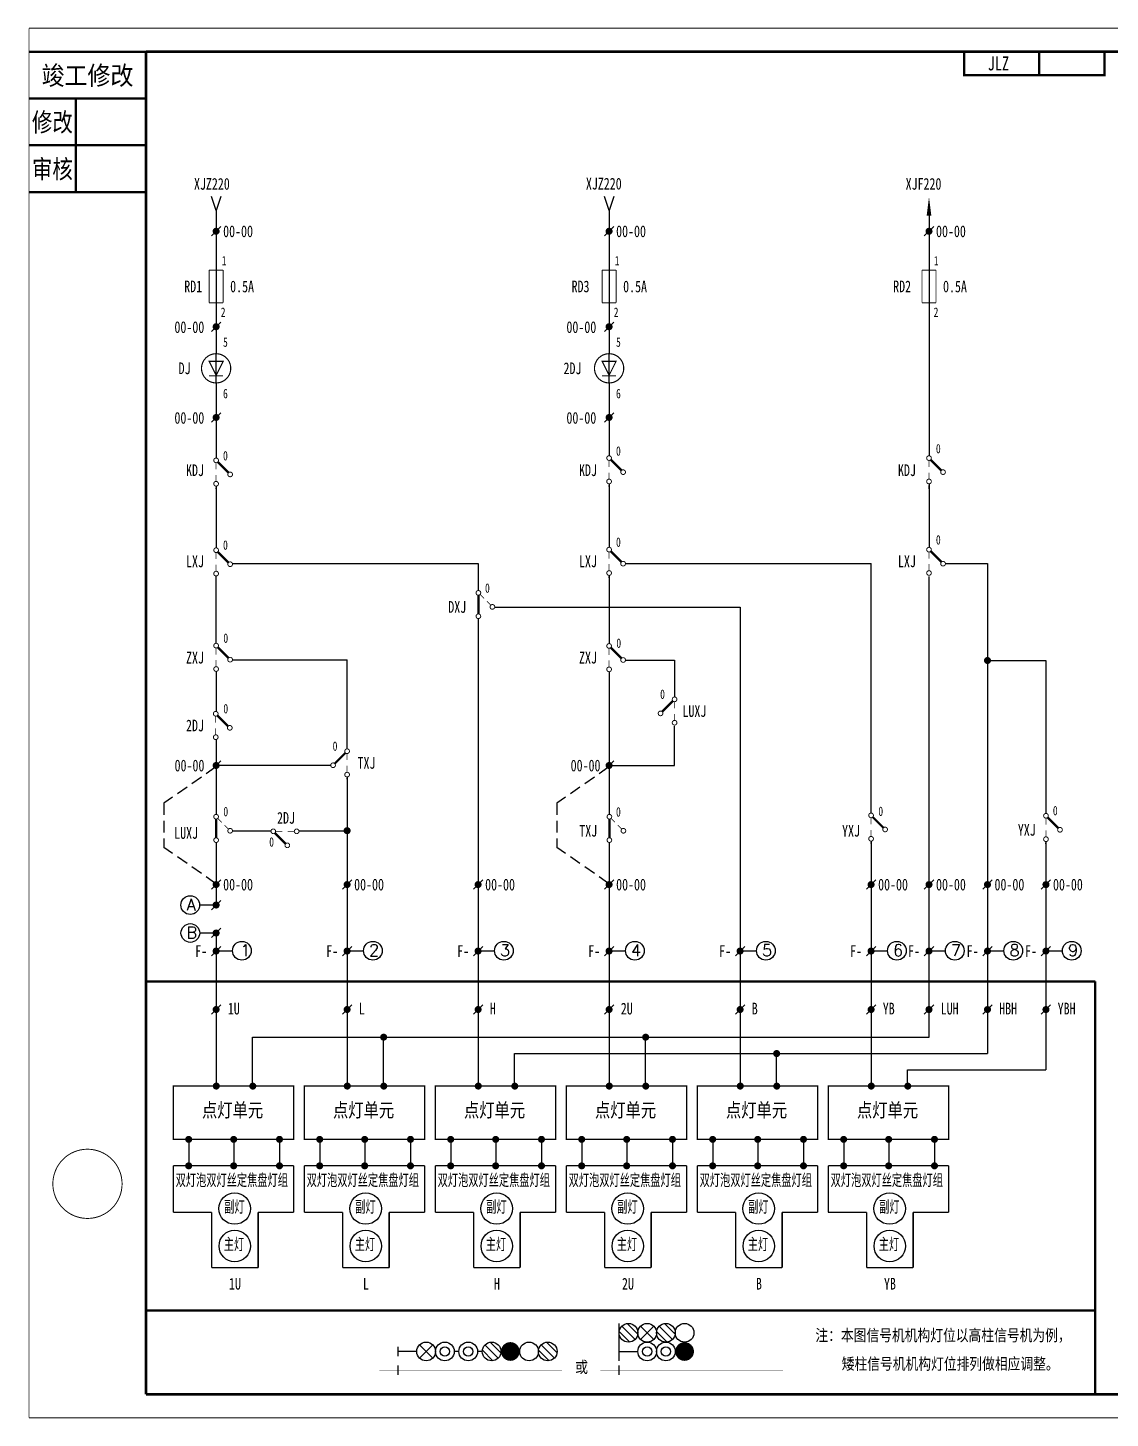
# Model space of a CAD drawing. Header units: millimetres. Extents: x -244 to 200, y -264 to 33.
# Drawn here: x -244.1 to -12.7, y -264.2 to 33 of the extents above; entities that cross this region are included whole.
import ezdxf
from ezdxf.enums import TextEntityAlignment as Align

# ---------------------------------------------------------------- set-up
doc = ezdxf.new("R2010")
doc.units = ezdxf.units.MM
doc.linetypes.add('DASHED', pattern=[0.75, 0.5, -0.25])
doc.styles.add('CHINESE', font='SimSun.ttf', dxfattribs={"width": 0.9})
doc.styles.add('HZ', font='txt.shx', dxfattribs={"bigfont": 'hz.shx'})
doc.styles.add('ITALICC', font='txt', dxfattribs={"width": 0.75})

# ---------------------------------------------------------------- blocks, each defined once
blk = doc.blocks.new('244')
at = {"const_width": 0.2}
for points in [[(0.5, -0.5, 1), (-0.5, -0.5, 1)], [(3.5, -3.5, 1), (2.5, -3.5, 1)], [(0.5, -5.5, 1), (-0.5, -5.5, 1)]]:
    blk.add_lwpolyline(points, format="xyb", close=True, dxfattribs=at)
for points, const_width in [([(0, -1), (0, -2.4)], 0.15), ([(0.35, -0.85), (2.65, -3.15)], 0.5), ([(0, -3.6), (0, -5)], 0.15)]:
    blk.add_lwpolyline(points, dxfattribs=dict(const_width=const_width))
blk.add_lwpolyline([(2, -4.5, 0, 0, 0), (2, -5.5, 0.8, 0, 0), (2, -7.7, 0, 0, 0)], format="xyseb")
at = {"width": 0.8}
blk.add_attdef('0', text='', height=2, dxfattribs=at).set_placement((2, 0), align=Align.MIDDLE)
blk.add_attdef('RELAY', text='', height=2, dxfattribs=at).set_placement((-1, -3), align=Align.MIDDLE_RIGHT)
blk = doc.blocks.new('234')
at = {"const_width": 0.2}
for points in [[(0.5, -0.5, 1), (-0.5, -0.5, 1)], [(3.5, -3.5, 1), (2.5, -3.5, 1)], [(0.5, -5.5, 1), (-0.5, -5.5, 1)]]:
    blk.add_lwpolyline(points, format="xyb", close=True, dxfattribs=at)
for points, const_width in [([(0, -1), (0, -5)], 0.5), ([(0.35, -0.85), (1.2, -1.7)], 0.15), ([(1.8, -2.3), (2.65, -3.15)], 0.15)]:
    blk.add_lwpolyline(points, dxfattribs=dict(const_width=const_width))
blk.add_lwpolyline([(2, -4.5, 0, 0, 0), (2, -5.5, 0.8, 0, 0), (2, -7.7, 0, 0, 0)], format="xyseb")
at = {"width": 0.8}
blk.add_attdef('0', text='', height=2, dxfattribs=at).set_placement((2, 0), align=Align.MIDDLE)
blk.add_attdef('RELAY', text='', height=2, dxfattribs=at).set_placement((-1, -3), align=Align.MIDDLE_RIGHT)
blk = doc.blocks.new('144')
at = {"const_width": 0.2}
for points in [[(1, 0, -1), (0, 0, -1)], [(6, 0, -1), (5, 0, -1)], [(4, -3, -1), (3, -3, -1)]]:
    blk.add_lwpolyline(points, format="xyb", close=True, dxfattribs=at)
for points, const_width in [([(2.4, 0), (1, 0)], 0.15), ([(5, 0), (3.6, 0)], 0.15), ([(0.85, -0.35), (3.15, -2.65)], 0.5)]:
    blk.add_lwpolyline(points, dxfattribs=dict(const_width=const_width))
blk.add_lwpolyline([(5.5, -1.3, 0, 0, 0), (5.5, -2.3, 0.8, 0, 0), (5.5, -4.5, 0, 0, 0)], format="xyseb")
at = {"width": 0.8}
for tag, p in [('RELAY', (3, 2.2)), ('0', (0, -2))]:
    blk.add_attdef(tag, text='', height=2, dxfattribs=at).set_placement(p, align=Align.MIDDLE)
blk = doc.blocks.new('224')
at = {"const_width": 0.2}
for points in [[(0.5, -0.5, 1), (-0.5, -0.5, 1)], [(3.5, -3.5, 1), (2.5, -3.5, 1)], [(0.5, -5.5, 1), (-0.5, -5.5, 1)]]:
    blk.add_lwpolyline(points, format="xyb", close=True, dxfattribs=at)
for points, const_width in [([(0, -1), (0, -2.4)], 0.15), ([(0.35, -0.85), (2.65, -3.15)], 0.5), ([(0, -3.6), (0, -5)], 0.15)]:
    blk.add_lwpolyline(points, dxfattribs=dict(const_width=const_width))
blk.add_lwpolyline([(2, -7.7, 0, 0, 0), (2, -6.7, 0.8, 0, 0), (2, -4.5, 0, 0, 0)], format="xyseb")
at = {"width": 0.8}
blk.add_attdef('0', text='', height=2, dxfattribs=at).set_placement((2, 0), align=Align.MIDDLE)
blk.add_attdef('RELAY', text='', height=2, dxfattribs=at).set_placement((-1, -3), align=Align.MIDDLE_RIGHT)
blk = doc.blocks.new('W51')
for p, q in [((0, 0), (-1, 3)), ((1, 3), (0, 0))]:
    blk.add_line(p, q)
blk = doc.blocks.new('W56')
blk.add_lwpolyline([(-4, 0, 0, 1, 0), (0, 0, 1, 1, 0)], format="xyseb")
blk = doc.blocks.new('WK')
at = {"const_width": 0.5}
for points in [[(0, 0), (0, 5), (30, 5), (30, 0), (0, 0)], [(16, 0), (16, 5)]]:
    blk.add_lwpolyline(points, dxfattribs=at)

msp = doc.modelspace()

# ---------------------------------------------------------------- linework, layer by layer
at = {"color": 0}
for p, q in [((-202.83, -9.51), (-204.83, -11.51)), ((-118.83, -9.51), (-120.83, -11.51)), ((-50.45, -9.51), (-52.45, -11.51)), ((-202.83, -29.92), (-204.83, -31.92)), ((-118.83, -29.92), (-120.83, -31.92)), ((-205.33, -38.3), (-202.33, -38.3)), ((-203.83, -42.8), (-203.83, -36.8)), ((-121.33, -38.3), (-118.33, -38.3)), ((-119.83, -42.8), (-119.83, -36.8)), ((-202.83, -49.3), (-204.83, -51.3)), ((-118.83, -49.3), (-120.83, -51.3)), ((-202.83, -123.7), (-204.83, -125.7)), ((-118.83, -123.7), (-120.83, -125.7)), ((-202.83, -149.15), (-204.83, -151.15)), ((-174.83, -149.15), (-176.83, -151.15)), ((-146.83, -149.15), (-148.83, -151.15)), ((-118.83, -149.15), (-120.83, -151.15)), ((-62.83, -149.15), (-64.83, -151.15)), ((-50.45, -149.15), (-52.45, -151.15)), ((-37.95, -149.15), (-39.95, -151.15)), ((-25.45, -149.15), (-27.45, -151.15)), ((-203.83, -154.53), (-207.36, -154.53)), ((-202.83, -153.53), (-204.83, -155.53)), ((-202.83, -159.5), (-204.83, -161.5)), ((-203.83, -160.51), (-207.34, -160.51)), ((-202.83, -163.36), (-204.83, -165.36)), ((-174.83, -163.36), (-176.83, -165.36)), ((-146.83, -163.36), (-148.83, -165.36)), ((-118.83, -163.36), (-120.83, -165.36)), ((-90.83, -163.36), (-92.83, -165.36)), ((-62.83, -163.36), (-64.83, -165.36)), ((-50.45, -163.36), (-52.45, -165.36)), ((-37.95, -163.36), (-39.95, -165.36)), ((-25.45, -163.36), (-27.45, -165.36)), ((-203.83, -164.3), (-200.32, -164.3)), ((-175.83, -164.3), (-172.32, -164.3)), ((-147.83, -164.3), (-144.32, -164.3)), ((-119.83, -164.3), (-116.32, -164.3)), ((-91.83, -164.3), (-88.32, -164.3)), ((-63.83, -164.3), (-60.32, -164.3)), ((-51.45, -164.3), (-47.94, -164.3)), ((-38.95, -164.3), (-35.44, -164.3)), ((-26.45, -164.3), (-22.94, -164.3)), ((-202.83, -175.86), (-204.83, -177.86)), ((-203.83, -176.01), (-203.83, -193.21)), ((-174.83, -175.86), (-176.83, -177.86)), ((-175.83, -176.01), (-175.83, -193.21)), ((-146.83, -175.86), (-148.83, -177.86)), ((-147.83, -176.01), (-147.83, -193.21)), ((-118.83, -175.86), (-120.83, -177.86)), ((-119.83, -176.01), (-119.83, -193.21)), ((-90.83, -175.86), (-92.83, -177.86)), ((-91.83, -176.01), (-91.83, -193.21)), ((-62.83, -175.86), (-64.83, -177.86)), ((-63.83, -176.01), (-63.83, -193.21)), ((-50.45, -175.86), (-52.45, -177.86)), ((-37.95, -175.86), (-39.95, -177.86)), ((-25.45, -175.86), (-27.45, -177.86)), ((-196.02, -193.21), (-196.02, -182.77)), ((-168.02, -193.21), (-168.02, -182.77)), ((-112.02, -193.21), (-112.02, -182.77)), ((-140.02, -193.21), (-140.02, -186.27)), ((-84.02, -193.21), (-84.02, -186.27)), ((-56.02, -193.21), (-56.02, -189.77)), ((-209.66, -204.68), (-209.66, -210.25)), ((-200.05, -204.59), (-200.05, -210.25)), ((-190.25, -204.59), (-190.25, -210.25)), ((-181.66, -204.68), (-181.66, -210.25)), ((-172.05, -204.59), (-172.05, -210.25)), ((-162.25, -204.59), (-162.25, -210.25)), ((-153.66, -204.68), (-153.66, -210.25)), ((-144.05, -204.59), (-144.05, -210.25)), ((-134.25, -204.59), (-134.25, -210.25)), ((-125.66, -204.68), (-125.66, -210.25)), ((-116.05, -204.59), (-116.05, -210.25)), ((-106.25, -204.59), (-106.25, -210.25)), ((-97.66, -204.68), (-97.66, -210.25)), ((-88.05, -204.59), (-88.05, -210.25)), ((-78.25, -204.59), (-78.25, -210.25)), ((-69.66, -204.68), (-69.66, -210.25)), ((-60.05, -204.59), (-60.05, -210.25)), ((-50.25, -204.59), (-50.25, -210.25)), ((-212.97, -220.21), (-206.84, -220.21)), ((-205.39, -220.21), (-204.79, -220.21)), ((-194.84, -220.21), (-194.17, -220.21)), ((-184.97, -220.21), (-178.84, -220.21)), ((-177.39, -220.21), (-176.79, -220.21)), ((-166.84, -220.21), (-166.17, -220.21)), ((-156.97, -220.21), (-150.84, -220.21)), ((-149.39, -220.21), (-148.79, -220.21)), ((-138.84, -220.21), (-138.17, -220.21)), ((-128.97, -220.21), (-122.84, -220.21)), ((-121.39, -220.21), (-120.79, -220.21)), ((-110.84, -220.21), (-110.17, -220.21)), ((-100.97, -220.21), (-94.84, -220.21)), ((-93.39, -220.21), (-92.79, -220.21)), ((-82.84, -220.21), (-82.17, -220.21)), ((-72.97, -220.21), (-66.84, -220.21)), ((-65.39, -220.21), (-64.79, -220.21)), ((-54.84, -220.21), (-54.17, -220.21)), ((-117.69, -251.96), (-117.69, -243.96)), ((-117.67, -245.67), (-115.41, -247.94)), ((-117.1, -244.54), (-114.28, -247.37)), ((-115.97, -243.98), (-113.71, -246.24)), ((-113.1, -247.37), (-110.28, -244.54)), ((-113.1, -244.54), (-110.28, -247.37)), ((-109.67, -245.67), (-107.41, -247.94)), ((-109.1, -244.54), (-106.28, -247.37)), ((-107.97, -243.98), (-105.71, -246.24)), ((-164.94, -250.96), (-164.94, -248.96)), ((-157.53, -248.54), (-160.36, -251.37)), ((-157.53, -251.37), (-160.36, -248.54)), ((-146.36, -248.54), (-143.53, -251.37)), ((-145.22, -247.98), (-142.96, -250.24)), ((-134.36, -248.54), (-131.53, -251.37)), ((-133.22, -247.98), (-130.96, -250.24)), ((-160.94, -249.96), (-164.94, -249.96)), ((-151.94, -249.96), (-152.94, -249.96)), ((-146.94, -249.96), (-147.94, -249.96)), ((-146.92, -249.67), (-144.66, -251.94)), ((-134.92, -249.67), (-132.66, -251.94)), ((-117.69, -249.96), (-113.69, -249.96)), ((-164.94, -254.96), (-164.94, -252.96)), ((-117.69, -254.96), (-117.69, -252.96)), ((-117.69, -254.96), (-117.69, -252.96))]:
    msp.add_line(p, q, dxfattribs=at)
msp.add_line((-144.29, -90.85), (-91.83, -90.85))
at = {"color": 0, "linetype": 'DASHED', "ltscale": 5}
for p, q in [((-203.9, -125.02), (-215.02, -132.78)), ((-119.9, -125.02), (-131.02, -132.78)), ((-215.02, -132.78), (-215.02, -142.2)), ((-131.02, -132.78), (-131.02, -142.2)), ((-203.9, -149.96), (-215.02, -142.2)), ((-119.9, -149.96), (-131.02, -142.2))]:
    msp.add_line(p, q, dxfattribs=at)
at = {"color": 0}
for points, const_width in [([(200, 32.88), (-243.83, 32.88)], 0.2), ([(-243.83, 32.88), (-243.83, -264.12)], 0.2), ([(-218.83, 27.88), (-218.83, -259.12)], 0.6), ([(-205.33, -25.8), (-205.33, -18.8)], 0.2), ([(-205.33, -18.8), (-202.33, -18.8)], 0.2), ([(-202.33, -18.8), (-202.33, -25.8)], 0.2), ([(-121.33, -25.8), (-121.33, -18.8)], 0.2), ([(-121.33, -18.8), (-118.33, -18.8)], 0.2), ([(-118.33, -18.8), (-118.33, -25.8)], 0.2), ([(-52.95, -18.8), (-49.95, -18.8)], 0.2), ([(-52.95, -25.8), (-52.95, -18.8)], 0.2), ([(-49.95, -18.8), (-49.95, -25.8)], 0.2), ([(-205.33, -25.8), (-202.33, -25.8)], 0.2), ([(-121.33, -25.8), (-118.33, -25.8)], 0.2), ([(-52.95, -25.8), (-49.95, -25.8)], 0.2), ([(-203.83, -41.3), (-205.33, -38.3), (-202.33, -38.3), (-203.83, -41.3)], 0.25), ([(-119.83, -41.3), (-121.33, -38.3), (-118.33, -38.3), (-119.83, -41.3)], 0.25), ([(-202.33, -41.41), (-205.33, -41.41)], 0.25), ([(-118.33, -41.41), (-121.33, -41.41)], 0.25), ([(-218.83, -69.12), (-218.83, -69.12)], 0.2), ([(-218.83, -170.86), (-143.83, -170.86)], 0.5), ([(-143.83, -170.86), (-15.91, -170.86)], 0.5), ([(-15.91, -170.86), (-15.91, -259.12)], 0.5), ([(-212.97, -210.25), (-187.24, -210.25)], 0.3), ([(-212.97, -210.25), (-212.97, -220.21)], 0.3), ([(-187.24, -210.25), (-187.24, -220.21)], 0.3), ([(-184.97, -210.25), (-159.24, -210.25)], 0.3), ([(-184.97, -210.25), (-184.97, -220.21)], 0.3), ([(-159.24, -210.25), (-159.24, -220.21)], 0.3), ([(-156.97, -210.25), (-131.24, -210.25)], 0.3), ([(-156.97, -210.25), (-156.97, -220.21)], 0.3), ([(-131.24, -210.25), (-131.24, -220.21)], 0.3), ([(-128.97, -210.25), (-103.24, -210.25)], 0.3), ([(-128.97, -210.25), (-128.97, -220.21)], 0.3), ([(-103.24, -210.25), (-103.24, -220.21)], 0.3), ([(-100.97, -210.25), (-75.24, -210.25)], 0.3), ([(-100.97, -210.25), (-100.97, -220.21)], 0.3), ([(-75.24, -210.25), (-75.24, -220.21)], 0.3), ([(-72.97, -210.25), (-47.24, -210.25)], 0.3), ([(-72.97, -210.25), (-72.97, -220.21)], 0.3), ([(-47.24, -210.25), (-47.24, -220.21)], 0.3), ([(-204.79, -220.21), (-212.97, -220.21)], 0.3), ([(-204.79, -220.21), (-204.79, -232.06)], 0.3), ([(-194.84, -220.21), (-194.84, -232.06)], 0.3), ([(-194.84, -220.21), (-192.89, -220.21)], 0.3), ([(-192.89, -220.21), (-187.24, -220.21)], 0.3), ([(-176.79, -220.21), (-184.97, -220.21)], 0.3), ([(-176.79, -220.21), (-176.79, -232.06)], 0.3), ([(-166.84, -220.21), (-166.84, -232.06)], 0.3), ([(-166.84, -220.21), (-164.89, -220.21)], 0.3), ([(-164.89, -220.21), (-159.24, -220.21)], 0.3), ([(-148.79, -220.21), (-156.97, -220.21)], 0.3), ([(-148.79, -220.21), (-148.79, -232.06)], 0.3), ([(-138.84, -220.21), (-138.84, -232.06)], 0.3), ([(-138.84, -220.21), (-136.89, -220.21)], 0.3), ([(-136.89, -220.21), (-131.24, -220.21)], 0.3), ([(-120.79, -220.21), (-128.97, -220.21)], 0.3), ([(-120.79, -220.21), (-120.79, -232.06)], 0.3), ([(-110.84, -220.21), (-110.84, -232.06)], 0.3), ([(-110.84, -220.21), (-108.89, -220.21)], 0.3), ([(-108.89, -220.21), (-103.24, -220.21)], 0.3), ([(-92.79, -220.21), (-100.97, -220.21)], 0.3), ([(-92.79, -220.21), (-92.79, -232.06)], 0.3), ([(-82.84, -220.21), (-82.84, -232.06)], 0.3), ([(-82.84, -220.21), (-80.89, -220.21)], 0.3), ([(-80.89, -220.21), (-75.24, -220.21)], 0.3), ([(-64.79, -220.21), (-72.97, -220.21)], 0.3), ([(-64.79, -220.21), (-64.79, -232.06)], 0.3), ([(-54.84, -220.21), (-54.84, -232.06)], 0.3), ([(-54.84, -220.21), (-52.89, -220.21)], 0.3), ([(-52.89, -220.21), (-47.24, -220.21)], 0.3), ([(-204.79, -232.06), (-194.84, -232.06)], 0.3), ([(-176.79, -232.06), (-166.84, -232.06)], 0.3), ([(-148.79, -232.06), (-138.84, -232.06)], 0.3), ([(-120.79, -232.06), (-110.84, -232.06)], 0.3), ([(-92.79, -232.06), (-82.84, -232.06)], 0.3), ([(-64.79, -232.06), (-54.84, -232.06)], 0.3), ([(-218.83, -241.22), (-218.83, -241.22), (-15.91, -241.22)], 0.5), ([(-129.9, -253.96), (-129.9, -253.96), (-168.96, -253.96)], 0.1), ([(-82.65, -253.96), (-82.65, -253.96), (-121.71, -253.96)], 0.1), ([(-218.83, -259.12), (195, -259.12)], 0.6), ([(-243.83, -264.12), (200, -264.12)], 0.2)]:
    msp.add_lwpolyline(points, dxfattribs=dict(at, const_width=const_width))
for points in [[(-243.83, 27.88, 0.5, 0.5, 0), (-218.83, 27.88, 0.5, 0.5, 0)], [(-243.83, 17.88, 0.5, 0.5, 0), (-218.83, 17.88, 0.5, 0.5, 0)], [(-233.83, -2.12, 0.5, 0.5, 0), (-233.83, 17.88, 0.5, 0.5, 0)], [(-243.83, 7.88, 0.5, 0.5, 0), (-218.83, 7.88, 0.5, 0.5, 0)], [(-243.83, -2.12, 0.5, 0.5, 0), (-218.83, -2.12, 0.5, 0.5, 0)], [(-199.49, -39.7, 0, 0, 0), (-199.49, -40.7, 0.8, 0, 0), (-199.49, -42.9, 0, 0, 0)], [(-115.49, -39.58, 0, 0, 0), (-115.49, -40.58, 0.8, 0, 0), (-115.49, -42.78, 0, 0, 0)]]:
    msp.add_lwpolyline(points, format="xyseb", dxfattribs=at)
for points, const_width in [([(195, 27.88), (-218.83, 27.88)], 0.6), ([(-212.97, -193.21), (-187.24, -193.21), (-187.24, -204.59), (-212.97, -204.59)], 0.3), ([(-184.97, -193.21), (-159.24, -193.21), (-159.24, -204.59), (-184.97, -204.59)], 0.3), ([(-156.97, -193.21), (-131.24, -193.21), (-131.24, -204.59), (-156.97, -204.59)], 0.3), ([(-128.97, -193.21), (-103.24, -193.21), (-103.24, -204.59), (-128.97, -204.59)], 0.3), ([(-100.97, -193.21), (-75.24, -193.21), (-75.24, -204.59), (-100.97, -204.59)], 0.3), ([(-72.97, -193.21), (-47.24, -193.21), (-47.24, -204.59), (-72.97, -204.59)], 0.3)]:
    msp.add_lwpolyline(points, close=True, dxfattribs=dict(at, const_width=const_width))
for points in [[(-203.83, -6.04), (-203.83, -36.8)], [(-119.83, -6.04), (-119.83, -36.8)], [(-51.45, -6.04), (-51.45, -58.49)], [(-203.83, -42.8), (-203.83, -58.98)], [(-119.83, -42.8), (-119.83, -58.49)], [(-203.83, -64.9), (-203.83, -78.18)], [(-203.83, -65.08), (-203.83, -65.08)], [(-203.83, -65.58), (-203.83, -65.34)], [(-119.83, -64.42), (-119.83, -78.06)], [(-119.83, -65.08), (-119.83, -64.85)], [(-51.45, -64.42), (-51.45, -78.06)], [(-51.45, -64.58), (-51.45, -64.58)], [(-51.45, -65.58), (-51.45, -64.85)], [(-200.33, -81.54), (-147.83, -81.54)], [(-147.83, -81.54), (-147.83, -87.3)], [(-116.33, -81.52), (-63.83, -81.52)], [(-63.83, -134.87), (-63.83, -81.52)], [(-47.95, -81.52), (-38.95, -81.52)], [(-38.95, -81.52), (-38.95, -186.27)], [(-203.83, -84.18), (-203.83, -84.18)], [(-203.83, -98.58), (-203.83, -84.2)], [(-203.83, -84.68), (-203.83, -84.44)], [(-119.83, -84.07), (-119.83, -98.65)], [(-119.83, -84.56), (-119.83, -84.33)], [(-51.45, -84.06), (-51.45, -84.06)], [(-51.45, -85.06), (-51.45, -84.33)], [(-51.45, -182.77), (-51.45, -84.56)], [(-91.83, -90.85), (-91.83, -180.52)], [(-147.83, -93.26), (-147.83, -180.52)], [(-200.33, -102.15), (-175.83, -102.15)], [(-175.83, -121.15), (-175.83, -102.15)], [(-116.33, -102.22), (-105.83, -102.22)], [(-105.83, -102.22), (-105.83, -110.06)], [(-38.95, -102.26), (-26.45, -102.26)], [(-26.45, -102.26), (-26.45, -134.95)], [(-203.83, -104.58), (-203.83, -104.59)], [(-203.83, -104.66), (-203.83, -113.15)], [(-119.83, -104.65), (-119.83, -135.15)], [(-105.83, -124.69), (-105.83, -116.31)], [(-203.83, -119.15), (-203.83, -119.17)], [(-203.83, -119.24), (-203.83, -135.15)], [(-179.33, -124.7), (-203.83, -124.7)], [(-119.83, -124.69), (-105.83, -124.69)], [(-175.83, -127.27), (-175.83, -182.77)], [(-175.83, -127.65), (-175.83, -127.44)], [(-200.33, -138.64), (-191.96, -138.64)], [(-186.12, -138.64), (-175.83, -138.64)], [(-203.83, -141.15), (-203.83, -141.17)], [(-203.83, -141.16), (-203.83, -154.53)], [(-119.83, -141.17), (-119.83, -180.52)], [(-63.83, -140.87), (-63.83, -180.52)], [(-63.83, -141.37), (-63.83, -141.13)], [(-26.45, -140.95), (-26.45, -189.77)], [(-26.45, -141.45), (-26.45, -141.22)], [(-203.83, -160.51), (-203.83, -182.77)], [(-147.83, -179.13), (-147.83, -186.27)], [(-119.83, -179.13), (-119.83, -182.77)], [(-91.83, -179.13), (-91.83, -182.77)], [(-196.02, -182.77), (-51.45, -182.77)], [(-140.02, -186.27), (-38.95, -186.27)], [(-56.02, -189.77), (-26.45, -189.77)]]:
    msp.add_lwpolyline(points, dxfattribs=at)
for points, const_width in [([(-203.83, -10.13, 1), (-203.83, -10.88, 1)], 0.75), ([(-119.83, -10.13, 1), (-119.83, -10.88, 1)], 0.75), ([(-51.45, -10.13, 1), (-51.45, -10.88, 1)], 0.75), ([(-203.83, -30.54, 1), (-203.83, -31.29, 1)], 0.75), ([(-119.83, -30.54, 1), (-119.83, -31.29, 1)], 0.75), ([(-203.83, -42.93, 1), (-203.83, -36.68, 1)], 0.25), ([(-119.83, -42.93, 1), (-119.83, -36.68, 1)], 0.25), ([(-203.83, -49.93, 1), (-203.83, -50.68, 1)], 0.75), ([(-119.83, -49.93, 1), (-119.83, -50.68, 1)], 0.75), ([(-39.32, -102.26, 1), (-38.57, -102.26, 1)], 0.75), ([(-204.21, -124.7, 1), (-203.46, -124.7, 1)], 0.75), ([(-120.21, -124.7, 1), (-119.46, -124.7, 1)], 0.75), ([(-175.83, -138.26, 1), (-175.83, -139.01, 1)], 0.75), ([(-203.83, -149.78, 1), (-203.83, -150.53, 1)], 0.75), ([(-175.83, -149.78, 1), (-175.83, -150.53, 1)], 0.75), ([(-147.83, -149.78, 1), (-147.83, -150.53, 1)], 0.75), ([(-119.83, -149.78, 1), (-119.83, -150.53, 1)], 0.75), ([(-63.83, -149.78, 1), (-63.83, -150.53, 1)], 0.75), ([(-51.45, -149.78, 1), (-51.45, -150.53, 1)], 0.75), ([(-38.95, -149.78, 1), (-38.95, -150.53, 1)], 0.75), ([(-26.45, -149.78, 1), (-26.45, -150.53, 1)], 0.75), ([(-203.83, -154.15, 1), (-203.83, -154.9, 1)], 0.75), ([(-203.83, -160.13, 1), (-203.83, -160.88, 1)], 0.75), ([(-203.83, -163.99, 1), (-203.83, -164.74, 1)], 0.75), ([(-175.83, -163.99, 1), (-175.83, -164.74, 1)], 0.75), ([(-147.83, -163.99, 1), (-147.83, -164.74, 1)], 0.75), ([(-119.83, -163.99, 1), (-119.83, -164.74, 1)], 0.75), ([(-91.83, -163.99, 1), (-91.83, -164.74, 1)], 0.75), ([(-63.83, -163.99, 1), (-63.83, -164.74, 1)], 0.75), ([(-51.45, -163.99, 1), (-51.45, -164.74, 1)], 0.75), ([(-38.95, -163.99, 1), (-38.95, -164.74, 1)], 0.75), ([(-26.45, -163.99, 1), (-26.45, -164.74, 1)], 0.75), ([(-203.83, -176.49, 1), (-203.83, -177.24, 1)], 0.75), ([(-175.83, -176.49, 1), (-175.83, -177.24, 1)], 0.75), ([(-147.83, -176.49, 1), (-147.83, -177.24, 1)], 0.75), ([(-119.83, -176.49, 1), (-119.83, -177.24, 1)], 0.75), ([(-91.83, -176.49, 1), (-91.83, -177.24, 1)], 0.75), ([(-63.83, -176.49, 1), (-63.83, -177.24, 1)], 0.75), ([(-51.45, -176.49, 1), (-51.45, -177.24, 1)], 0.75), ([(-38.95, -176.49, 1), (-38.95, -177.24, 1)], 0.75), ([(-26.45, -176.49, 1), (-26.45, -177.24, 1)], 0.75), ([(-168.02, -182.4, 1), (-168.02, -183.15, 1)], 0.75), ([(-112.02, -182.4, 1), (-112.02, -183.15, 1)], 0.75), ([(-84.02, -185.9, 1), (-84.02, -186.65, 1)], 0.75), ([(-203.8, -192.85, 1), (-203.8, -193.6, 1)], 0.75), ([(-195.99, -192.86, 1), (-195.99, -193.61, 1)], 0.75), ([(-175.8, -192.85, 1), (-175.8, -193.6, 1)], 0.75), ([(-167.99, -192.86, 1), (-167.99, -193.61, 1)], 0.75), ([(-147.8, -192.85, 1), (-147.8, -193.6, 1)], 0.75), ([(-139.99, -192.86, 1), (-139.99, -193.61, 1)], 0.75), ([(-119.8, -192.85, 1), (-119.8, -193.6, 1)], 0.75), ([(-111.99, -192.86, 1), (-111.99, -193.61, 1)], 0.75), ([(-91.8, -192.85, 1), (-91.8, -193.6, 1)], 0.75), ([(-83.99, -192.86, 1), (-83.99, -193.61, 1)], 0.75), ([(-63.8, -192.85, 1), (-63.8, -193.6, 1)], 0.75), ([(-55.99, -192.86, 1), (-55.99, -193.61, 1)], 0.75), ([(-209.69, -204.24, 1), (-209.69, -204.99, 1)], 0.75), ([(-200.07, -204.24, 1), (-200.07, -204.99, 1)], 0.75), ([(-190.28, -204.24, 1), (-190.28, -204.99, 1)], 0.75), ([(-181.69, -204.24, 1), (-181.69, -204.99, 1)], 0.75), ([(-172.07, -204.24, 1), (-172.07, -204.99, 1)], 0.75), ([(-162.28, -204.24, 1), (-162.28, -204.99, 1)], 0.75), ([(-153.69, -204.24, 1), (-153.69, -204.99, 1)], 0.75), ([(-144.07, -204.24, 1), (-144.07, -204.99, 1)], 0.75), ([(-134.28, -204.24, 1), (-134.28, -204.99, 1)], 0.75), ([(-125.69, -204.24, 1), (-125.69, -204.99, 1)], 0.75), ([(-116.07, -204.24, 1), (-116.07, -204.99, 1)], 0.75), ([(-106.28, -204.24, 1), (-106.28, -204.99, 1)], 0.75), ([(-97.69, -204.24, 1), (-97.69, -204.99, 1)], 0.75), ([(-88.07, -204.24, 1), (-88.07, -204.99, 1)], 0.75), ([(-78.28, -204.24, 1), (-78.28, -204.99, 1)], 0.75), ([(-69.69, -204.24, 1), (-69.69, -204.99, 1)], 0.75), ([(-60.07, -204.24, 1), (-60.07, -204.99, 1)], 0.75), ([(-50.28, -204.24, 1), (-50.28, -204.99, 1)], 0.75), ([(-238.73, -214.12, 1), (-223.93, -214.12, 1)], 0.2), ([(-209.69, -209.9, 1), (-209.69, -210.65, 1)], 0.75), ([(-200.07, -209.9, 1), (-200.07, -210.65, 1)], 0.75), ([(-190.28, -209.9, 1), (-190.28, -210.65, 1)], 0.75), ([(-181.69, -209.9, 1), (-181.69, -210.65, 1)], 0.75), ([(-172.07, -209.9, 1), (-172.07, -210.65, 1)], 0.75), ([(-162.28, -209.9, 1), (-162.28, -210.65, 1)], 0.75), ([(-153.69, -209.9, 1), (-153.69, -210.65, 1)], 0.75), ([(-144.07, -209.9, 1), (-144.07, -210.65, 1)], 0.75), ([(-134.28, -209.9, 1), (-134.28, -210.65, 1)], 0.75), ([(-125.69, -209.9, 1), (-125.69, -210.65, 1)], 0.75), ([(-116.07, -209.9, 1), (-116.07, -210.65, 1)], 0.75), ([(-106.28, -209.9, 1), (-106.28, -210.65, 1)], 0.75), ([(-97.69, -209.9, 1), (-97.69, -210.65, 1)], 0.75), ([(-88.07, -209.9, 1), (-88.07, -210.65, 1)], 0.75), ([(-78.28, -209.9, 1), (-78.28, -210.65, 1)], 0.75), ([(-69.69, -209.9, 1), (-69.69, -210.65, 1)], 0.75), ([(-60.07, -209.9, 1), (-60.07, -210.65, 1)], 0.75), ([(-50.28, -209.9, 1), (-50.28, -210.65, 1)], 0.75), ([(-139.94, -249.96, 1), (-141.94, -249.96, 1)], 2), ([(-104.69, -249.96, 1), (-102.69, -249.96, 1)], 2)]:
    msp.add_lwpolyline(points, format="xyb", close=True, dxfattribs=dict(at, const_width=const_width))
at = {"color": 0, "linetype": 'Continuous'}
for centre in [(-209.36, -154.53), (-209.34, -160.51), (-198.32, -164.3), (-170.32, -164.3), (-142.32, -164.3), (-114.32, -164.3), (-86.32, -164.3), (-58.32, -164.3), (-45.94, -164.3), (-33.44, -164.3), (-20.94, -164.3)]:
    msp.add_circle(centre, 2, dxfattribs=at)
at = {"color": 0}
for centre, radius in [((-199.86, -219.41), 3.36), ((-171.86, -219.41), 3.36), ((-143.86, -219.41), 3.36), ((-115.86, -219.41), 3.36), ((-87.86, -219.41), 3.36), ((-59.86, -219.41), 3.36), ((-199.84, -227.41), 3.36), ((-171.84, -227.41), 3.36), ((-143.84, -227.41), 3.36), ((-115.84, -227.41), 3.36), ((-87.84, -227.41), 3.36), ((-59.84, -227.41), 3.36), ((-115.69, -245.96), 2), ((-111.69, -245.96), 2), ((-107.69, -245.96), 2), ((-103.69, -245.96), 2), ((-158.94, -249.96), 2), ((-154.94, -249.96), 2), ((-154.94, -249.96), 1), ((-149.94, -249.96), 2), ((-149.94, -249.96), 1), ((-144.94, -249.96), 2), ((-136.94, -249.96), 2), ((-132.94, -249.96), 2), ((-111.69, -249.96), 2), ((-111.69, -249.96), 1), ((-107.69, -249.96), 2), ((-107.69, -249.96), 1)]:
    msp.add_circle(centre, radius, dxfattribs=at)

# ---------------------------------------------------------------- block references
for name, p in [('WK', (-43.91, 22.88)), ('W51', (-203.83, -6.04)), ('W51', (-119.83, -6.04)), ('W51', (-119.83, -6.04)), ('244', (-203.83, -58.98)), ('244', (-119.83, -58.49)), ('244', (-51.45, -58.49)), ('244', (-203.83, -78.18)), ('244', (-119.83, -78.06)), ('244', (-51.45, -78.06)), ('234', (-147.77, -87.3)), ('224', (-203.83, -98.58)), ('224', (-119.83, -98.65)), ('244', (-203.91, -113.15)), ('234', (-203.83, -135.15)), ('234', (-119.77, -135.15)), ('244', (-63.83, -134.87)), ('244', (-26.45, -134.95)), ('144', (-192.11, -138.77))]:
    msp.add_blockref(name, p, dxfattribs=at)
at = {"color": 0, "rotation": 270}
msp.add_blockref('W56', (-51.45, -7.18), dxfattribs=at)
at = {"color": 0, "xscale": -1}
for p in [(-105.83, -110.06), (-175.83, -121.15)]:
    msp.add_blockref('244', p, dxfattribs=at)

# ---------------------------------------------------------------- texts
at = {"color": 7, "style": 'ITALICC', "width": 0.75}
for s, height, p in [('JLZ', 3, (-38.91, 25.38)), ('00-00', 2.5, (-202.33, -10.51)), ('00-00', 2.5, (-118.33, -10.51)), ('00-00', 2.5, (-49.95, -10.51)), ('RD1', 2.5, (-210.65, -22.3)), ('0.5A', 2.5, (-200.83, -22.3)), ('RD3', 2.5, (-127.85, -22.3)), ('0.5A', 2.5, (-116.83, -22.3)), ('RD2', 2.5, (-59.11, -22.3)), ('0.5A', 2.5, (-48.45, -22.3)), ('00-00', 2.5, (-212.74, -31)), ('00-00', 2.5, (-128.95, -31)), ('DJ', 2.5, (-211.84, -39.8)), ('2DJ', 2.5, (-129.57, -39.8)), ('00-00', 2.5, (-212.74, -50.39)), ('00-00', 2.5, (-128.95, -50.39)), ('LUXJ', 2.5, (-104.15, -113.06)), ('00-00', 2.5, (-212.71, -124.7)), ('00-00', 2.5, (-128.05, -124.7)), ('LUXJ', 2.5, (-212.8, -139.12)), ('00-00', 2.5, (-202.33, -150.15)), ('00-00', 2.5, (-174.33, -150.15)), ('00-00', 2.5, (-146.33, -150.15)), ('00-00', 2.5, (-118.33, -150.15)), ('00-00', 2.5, (-62.33, -150.15)), ('00-00', 2.5, (-49.95, -150.15)), ('00-00', 2.5, (-37.45, -150.15)), ('00-00', 2.5, (-24.95, -150.15)), ('F-', 2.5, (-208.3, -164.36)), ('F-', 2.5, (-180.3, -164.36)), ('F-', 2.5, (-152.3, -164.36)), ('F-', 2.5, (-124.3, -164.36)), ('F-', 2.5, (-96.3, -164.36)), ('F-', 2.5, (-68.3, -164.36)), ('F-', 2.5, (-55.91, -164.36)), ('F-', 2.5, (-43.41, -164.36)), ('F-', 2.5, (-30.91, -164.36)), ('1U', 2.5, (-201.33, -176.66)), ('L', 2.5, (-173.33, -176.66)), ('H', 2.5, (-145.33, -176.66)), ('2U', 2.5, (-117.33, -176.66)), ('B', 2.5, (-89.33, -176.66)), ('YB', 2.5, (-61.33, -176.66)), ('LUH', 2.5, (-48.95, -176.66)), ('HBH', 2.5, (-36.45, -176.66)), ('YBH', 2.5, (-23.95, -176.66))]:
    msp.add_text(s, height=height, dxfattribs=at).set_placement(p, align=Align.MIDDLE_LEFT)
at = {"color": 7, "style": 'CHINESE'}
for s, width, p in [('竣工修改', 0.9, (-231.33, 22.88)), ('修改', 0.8, (-238.83, 12.88)), ('审核', 0.8, (-238.83, 2.88))]:
    msp.add_text(s, height=4, dxfattribs=dict(at, width=width)).set_placement(p, align=Align.MIDDLE)
at = {"color": 7}
for s, height, style, width, p in [('XJZ220', 2.5, 'ITALICC', 0.75, (-208.56, -1.62)), ('XJZ220', 2.5, 'ITALICC', 0.75, (-124.79, -1.58)), ('XJF220', 2.5, 'ITALICC', 0.75, (-56.45, -1.62)), ('点灯单元', 3, 'CHINESE', 0.8, (-206.86, -199.86)), ('点灯单元', 3, 'CHINESE', 0.8, (-178.86, -199.86)), ('点灯单元', 3, 'CHINESE', 0.8, (-150.86, -199.86)), ('点灯单元', 3, 'CHINESE', 0.8, (-122.86, -199.86)), ('点灯单元', 3, 'CHINESE', 0.8, (-94.86, -199.86)), ('点灯单元', 3, 'CHINESE', 0.8, (-66.86, -199.86)), ('双灯泡双灯丝定焦盘灯组', 2.5, 'CHINESE', 0.64, (-212.48, -214.55)), ('双灯泡双灯丝定焦盘灯组', 2.5, 'CHINESE', 0.64, (-184.48, -214.55)), ('双灯泡双灯丝定焦盘灯组', 2.5, 'CHINESE', 0.64, (-156.48, -214.55)), ('双灯泡双灯丝定焦盘灯组', 2.5, 'CHINESE', 0.64, (-128.48, -214.55)), ('双灯泡双灯丝定焦盘灯组', 2.5, 'CHINESE', 0.64, (-100.48, -214.55)), ('双灯泡双灯丝定焦盘灯组', 2.5, 'CHINESE', 0.64, (-72.48, -214.55)), ('副灯', 2.5, 'CHINESE', 0.64, (-202.11, -220.26)), ('副灯', 2.5, 'CHINESE', 0.64, (-174.11, -220.26)), ('副灯', 2.5, 'CHINESE', 0.64, (-146.11, -220.26)), ('副灯', 2.5, 'CHINESE', 0.64, (-118.11, -220.26)), ('副灯', 2.5, 'CHINESE', 0.64, (-90.11, -220.26)), ('副灯', 2.5, 'CHINESE', 0.64, (-62.11, -220.26)), ('主灯', 2.5, 'CHINESE', 0.64, (-202.19, -228.26)), ('主灯', 2.5, 'CHINESE', 0.64, (-174.19, -228.26)), ('主灯', 2.5, 'CHINESE', 0.64, (-146.19, -228.26)), ('主灯', 2.5, 'CHINESE', 0.64, (-118.19, -228.26)), ('主灯', 2.5, 'CHINESE', 0.64, (-90.19, -228.26)), ('主灯', 2.5, 'CHINESE', 0.64, (-62.19, -228.26)), ('注：本图信号机机构灯位以高柱信号机为例，', 2.5, 'CHINESE', 0.8, (-75.73, -247.74)), ('或', 2.5, 'CHINESE', 0.8, (-127.07, -254.53)), ('矮柱信号机机构灯位排列做相应调整。', 2.5, 'CHINESE', 0.8, (-70.11, -253.83))]:
    msp.add_text(s, height=height, dxfattribs=dict(at, style=style, width=width)).set_placement(p)
at = {"color": 7, "style": 'ITALICC'}
for s, width, p, p2 in [('1', 1.5, (-202.6, -17.8), (-201.6, -17.8)), ('1', 1.5, (-118.6, -17.8), (-117.6, -17.8)), ('1', 1.5, (-50.4, -17.8), (-49.4, -17.8)), ('2', 0.75, (-202.83, -28.8), (-201.83, -28.8)), ('2', 0.75, (-118.83, -28.8), (-117.83, -28.8)), ('2', 0.75, (-50.45, -28.8), (-49.45, -28.8))]:
    msp.add_text(s, height=2, dxfattribs=dict(at, width=width)).set_placement(p, p2, align=Align.FIT)
at = {"color": 7, "style": 'ITALICC', "width": 0.75}
for s, p in [('5', (-201.33, -35.8)), ('5', (-117.33, -35.8)), ('6', (-201.33, -46.8)), ('6', (-117.33, -46.8)), ('0', (-48.95, -58.58)), ('0', (-201.33, -60.08)), ('0', (-117.33, -59.08)), ('0', (-201.33, -79.18)), ('0', (-117.33, -78.56)), ('0', (-48.95, -78.06)), ('0', (-145.33, -88.38)), ('0', (-201.26, -99.08)), ('0', (-117.26, -100.15)), ('0', (-107.9, -111.06)), ('0', (-201.26, -114.15)), ('0', (-177.9, -122.15)), ('0', (-201.26, -136.15)), ('0', (-117.33, -136.22)), ('0', (-61.26, -136.09)), ('0', (-23.95, -135.95)), ('0', (-191.46, -142.64))]:
    msp.add_text(s, height=2, dxfattribs=at).set_placement(p, align=Align.BOTTOM_RIGHT)
for s, p in [('KDJ', (-208.35, -63.58)), ('KDJ', (-124.35, -63.58)), ('KDJ', (-56.17, -63.58)), ('LXJ', (-208.35, -83.06)), ('LXJ', (-124.35, -83.06)), ('LXJ', (-56.17, -83.06)), ('DXJ', (-152.29, -92.81)), ('ZXJ', (-208.35, -103.65)), ('ZXJ', (-124.35, -103.65)), ('2DJ', (-208.35, -118.15)), ('TXJ', (-171.69, -126.15)), ('2DJ', (-188.89, -137.89)), ('TXJ', (-124.29, -140.65)), ('YXJ', (-68.12, -140.65)), ('YXJ', (-30.55, -140.45))]:
    msp.add_text(s, height=2.5, dxfattribs=at).set_placement(p, align=Align.BOTTOM_CENTER)
at = {"color": 7, "style": 'HZ'}
for s, p in [('A', (-210.16, -155.68)), ('B', (-210.14, -161.66)), ('1', (-198.65, -165.45)), ('2', (-171.13, -165.45)), ('3', (-143.13, -165.45)), ('4', (-115.13, -165.45)), ('5', (-87.13, -165.45)), ('6', (-59.13, -165.45)), ('7', (-46.74, -165.45)), ('8', (-34.24, -165.45)), ('9', (-21.74, -165.45))]:
    msp.add_text(s, height=2.5, dxfattribs=at).set_placement(p)
at = {"color": 7, "style": 'ITALICC', "width": 0.75}
for s, p in [('1U', (-199.8, -234.22)), ('L', (-171.8, -234.22)), ('H', (-143.8, -234.22)), ('2U', (-115.8, -234.22)), ('B', (-87.8, -234.22)), ('YB', (-59.8, -234.22))]:
    msp.add_text(s, height=2.5, dxfattribs=at).set_placement(p, align=Align.TOP_CENTER)

doc.saveas('drawing.dxf')
